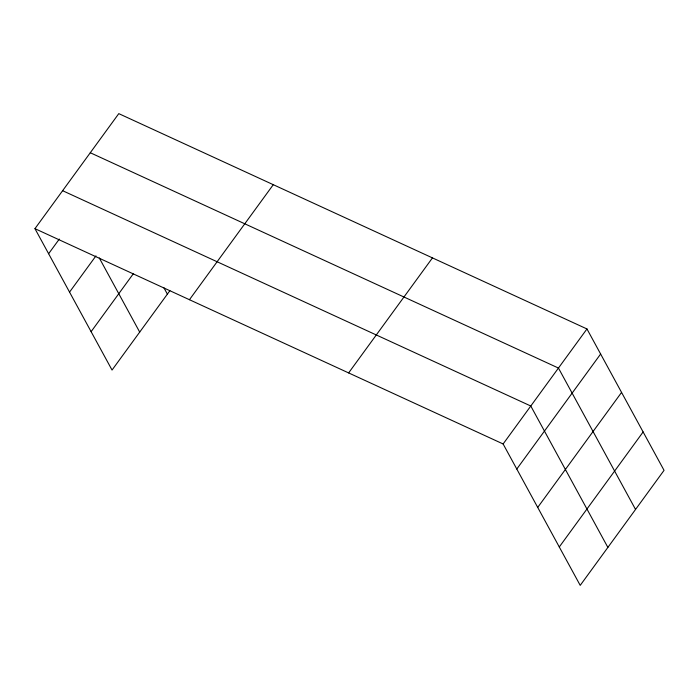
<?xml version="1.0" encoding="UTF-8"?>
<svg xmlns="http://www.w3.org/2000/svg" width="699" height="699" viewBox="0 0 699 699"><rect width="100%" height="100%" fill="white"/><g stroke="black" fill="none" stroke-linecap="round" stroke-linejoin="round"><path stroke-width="1.05" d="M34.95 228.66L118.786 113.631L586.959 328.949L664.05 470.34L580.214 585.369L503.123 443.97L34.95 228.66L112.041 370.051L169.909 290.662M48.615 253.728L59.31 239.067M69.55 292.112L95.955 255.886M91.115 331.667L133.238 273.868M189.446 299.714L273.283 184.685M348.626 372.917L432.463 257.896M503.123 443.97L586.959 328.949M516.788 469.046L600.633 354.017M537.714 507.43L621.56 392.41M559.279 546.976L643.124 431.956M90.285 152.74L558.457 368.058L635.548 509.449M62.613 190.696L530.786 406.014L607.877 547.404M163.889 287.735L167.376 294.139M99.267 257.922L139.704 332.095"/></g></svg>
